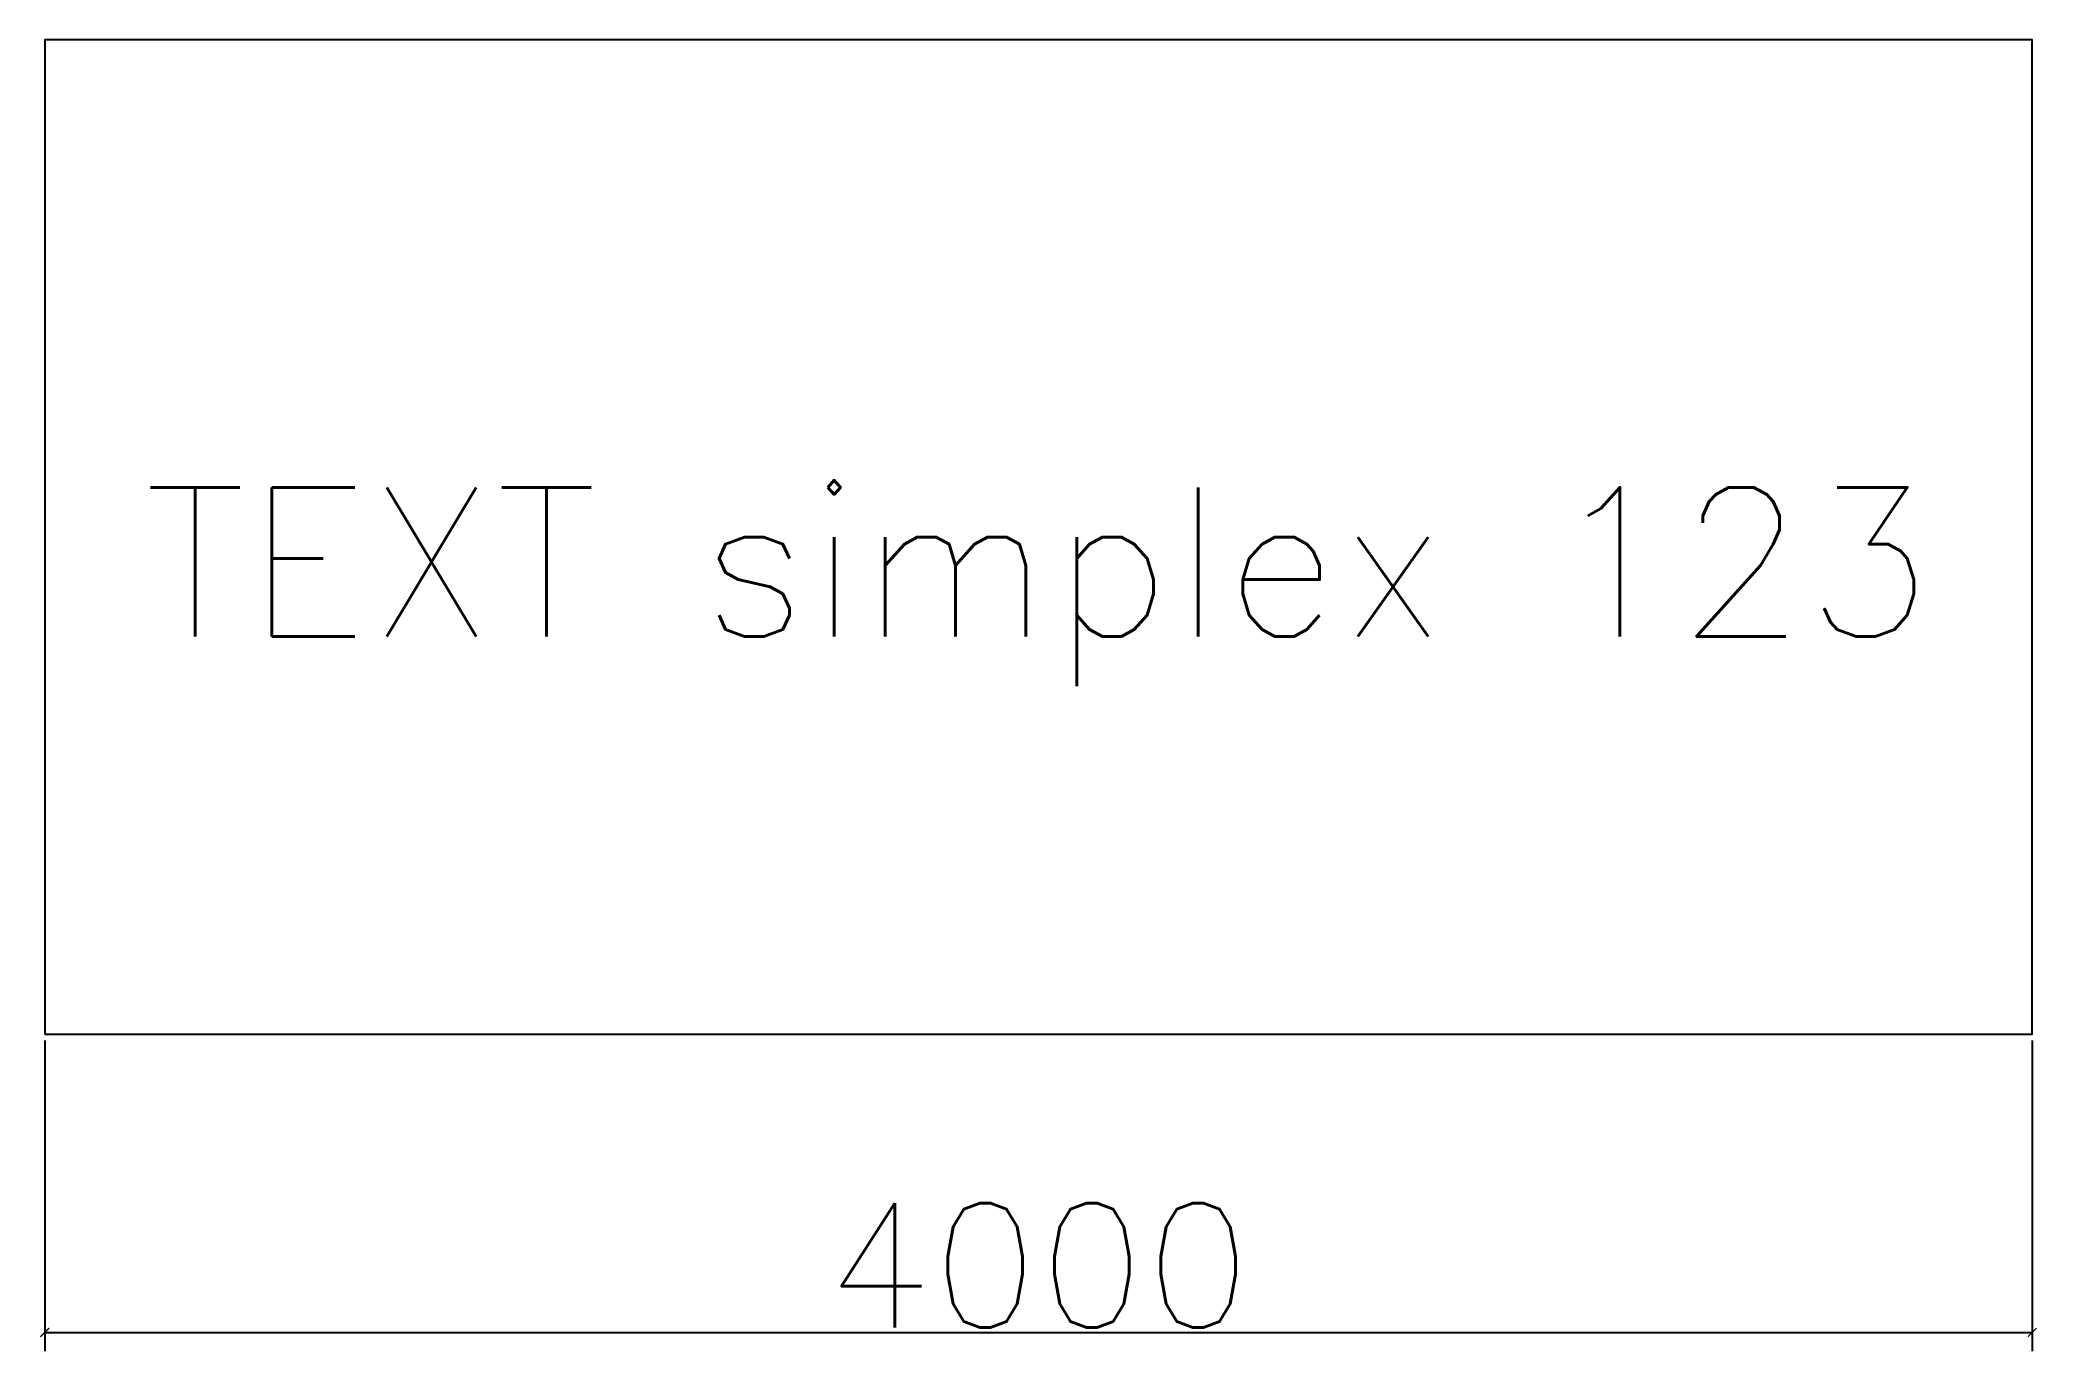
# Model space of a CAD drawing. Header units: millimetres. Extents: x -0.1 to 40.1, y -6.4 to 20.
import ezdxf

# ---------------------------------------------------------------- set-up
doc = ezdxf.new("R2010")
doc.units = ezdxf.units.MM
doc.styles.add('OpenSansCondensed-Light', font='OpenSansCondensed-Light.ttf')
doc.styles.get("Standard").update_dxf_attribs({"font": 'simplex.shx'})
doc.dimstyles.new('EZDXF', dxfattribs={"dimtxt": 0.25, "dimasz": 0.175, "dimexe": 0.375, "dimexo": 0.125, "dimgap": 0.1, "dimtad": 1, "dimlfac": 100, "dimzin": 12, "dimdsep": 46, "dimtxsty": 'OpenSansCondensed-Light', "dimblk": 'ARCHTICK', "dimcen": 2.5, "dimazin": 3, "dimtfac": 0.5, "dimtmove": 2, "dimatfit": 3})

# ---------------------------------------------------------------- blocks, each defined once
blk = doc.blocks.new('_ARCHTICK')
at = {"color": 0, "linetype": 'BYBLOCK', "const_width": 0.15}
blk.add_lwpolyline([(-0.5, -0.5), (0.5, 0.5)], dxfattribs=at)

msp = doc.modelspace()

# ---------------------------------------------------------------- linework, layer by layer
msp.add_lwpolyline([(0, 0), (40, 0), (40, 20), (0, 20)], close=True)

# ---------------------------------------------------------------- texts
msp.add_text('TEXT simplex 123', height=3).set_placement((2, 8))

# ---------------------------------------------------------------- dimensions: what is measured, and where the dimension line sits
msp.add_linear_dim(base=(0, -6), p1=(0, 0), p2=(40, 0), dimstyle='EZDXF', override={"dimtxt": 2.5, "dimtxsty": 'Standard'}).render()

doc.saveas('drawing.dxf')
